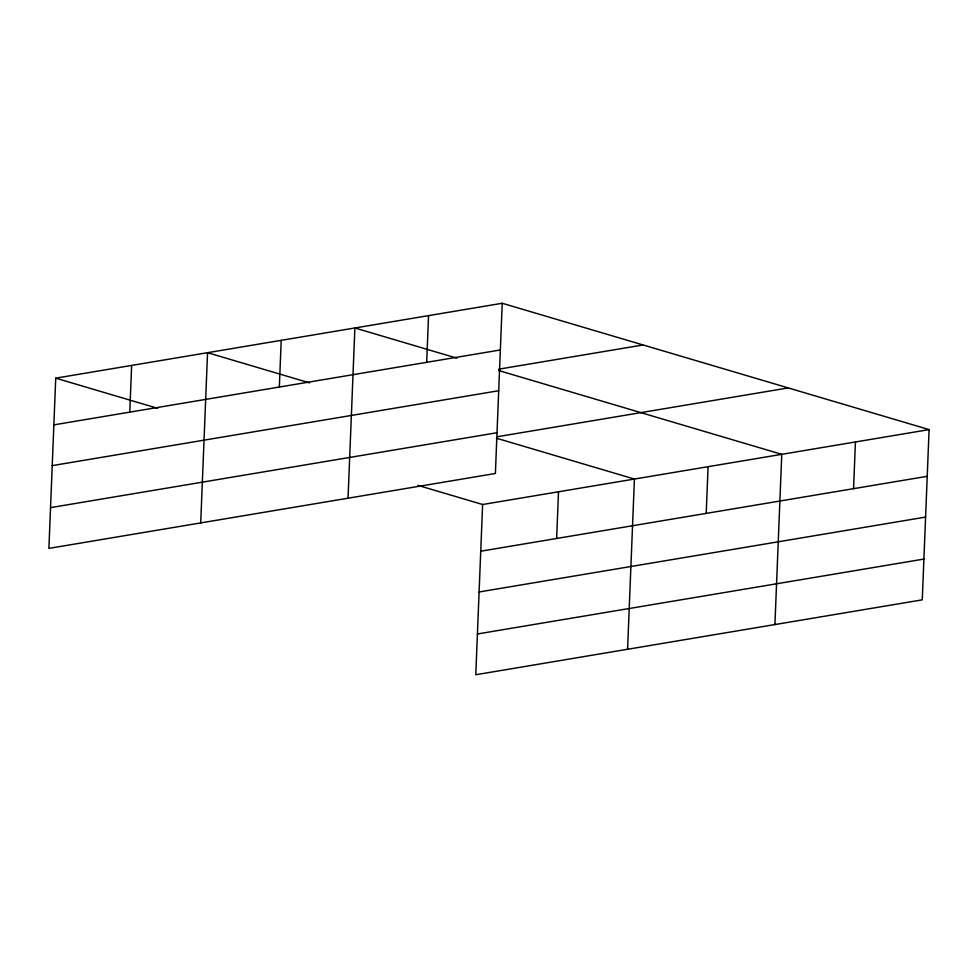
<?xml version="1.0" encoding="UTF-8"?>
<svg xmlns="http://www.w3.org/2000/svg" width="978" height="978" viewBox="0 0 978 978"><rect width="100%" height="100%" fill="white"/><g stroke="black" fill="none" stroke-linecap="round" stroke-linejoin="round"><path stroke-width="1.47" d="M55.734 378.156L48.9 548.389L495.381 473.486L502.227 303.266L55.734 378.156L157.8 408.364M129.768 412.129L131.639 365.43M200.71 522.924L207.544 352.691L309.598 382.899M279.341 387.043L281.212 340.332M348.046 498.205L354.88 327.972L456.946 358.18M426.677 362.325L428.547 315.613M417.924 485.369L482.619 504.514L475.773 674.734L922.266 599.844L929.1 429.611L502.227 303.266M556.641 538.487L558.511 491.775M627.583 649.27L634.416 479.049L496.421 438.205M706.214 513.389L708.084 466.689M774.918 624.551L781.764 454.33L498.658 370.528M853.549 488.67L855.432 441.97M53.863 424.868L500.345 349.965M498.756 369.171L643.096 344.953M52.225 465.626L498.707 390.723M50.538 507.631L497.02 432.728M496.555 436.848L788.231 387.911M482.619 504.514L929.1 429.611M480.736 551.213L927.23 476.31M479.098 591.983L925.591 517.081M477.411 633.976L923.904 559.074"/></g></svg>
